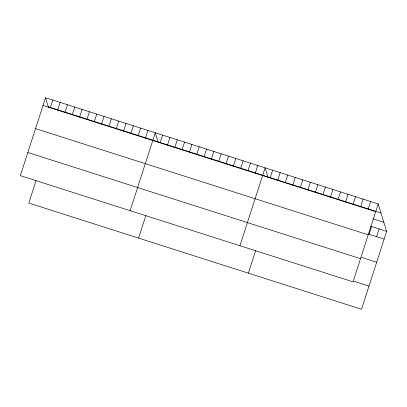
<?xml version="1.0" encoding="UTF-8"?>
<svg xmlns="http://www.w3.org/2000/svg" width="407" height="407" viewBox="0 0 407 407"><rect width="100%" height="100%" fill="white"/><g stroke="black" fill="none" stroke-linecap="round" stroke-linejoin="round"><path stroke-width="0.61" d="M45.513 97.736L20.35 175.641L353.032 281.842L378.195 203.938L45.513 97.736L48.494 107.407M50.336 107.799L52.829 100.071M57.657 110.134L60.15 102.411M36.091 180.494L28.805 203.062L361.487 309.264L386.65 231.359L378.195 203.938M64.972 112.469L67.47 104.747M72.293 114.805L74.786 107.082M79.614 117.145L82.107 109.417M86.93 119.48L89.428 111.757M94.251 121.815L96.744 114.092M101.567 124.15L104.065 116.427M108.888 126.491L111.381 118.763M116.209 128.826L118.702 121.103M123.525 131.161L126.022 123.438M130.845 133.496L133.338 125.773M138.166 135.836L140.659 128.108M145.482 138.171L147.98 130.449M130.133 210.684L155.296 132.784L158.277 142.455M160.119 142.842L162.617 135.119M167.44 145.182L169.938 137.454M138.589 238.11L145.879 215.542M174.761 147.517L177.254 139.794M182.077 149.852L184.575 142.129M189.397 152.187L191.89 144.465M196.718 154.528L199.211 146.8M204.034 156.863L206.532 149.14M211.355 159.198L213.848 151.475M218.676 161.533L221.169 153.81M225.992 163.873L228.49 156.146M233.313 166.209L235.806 158.486M240.629 168.544L243.127 160.821M247.949 170.879L250.442 163.156M255.27 173.219L257.763 165.491M239.921 245.731L265.084 167.832L268.065 177.503M270.131 177.961L272.624 170.238M277.671 180.367L280.164 172.644M248.377 273.153L255.662 250.59M285.21 182.774L287.703 175.051M292.75 185.185L295.248 177.457M300.29 187.591L302.788 179.869M307.834 189.998L310.327 182.275M315.374 192.404L317.867 184.681M322.914 194.811L325.412 187.088M330.453 197.217L332.951 189.494M337.998 199.628L340.491 191.9M345.538 202.035L348.031 194.312M353.078 204.441L355.57 196.718M360.617 206.848L363.115 199.125M368.157 209.254L370.655 201.531M369.073 234.269L371.571 226.546M376.612 236.681L379.11 228.953M48.301 106.787L380.988 212.988M43.015 105.459L375.702 211.66M372.837 218.793L383.862 222.314M370.411 226.175L386.65 231.359M367.913 233.903L384.157 239.087M35.536 128.622L368.218 234.824M361.594 257.428L376.673 262.245M27.829 152.483L360.516 258.684M353.887 281.288L368.966 286.106"/></g></svg>
